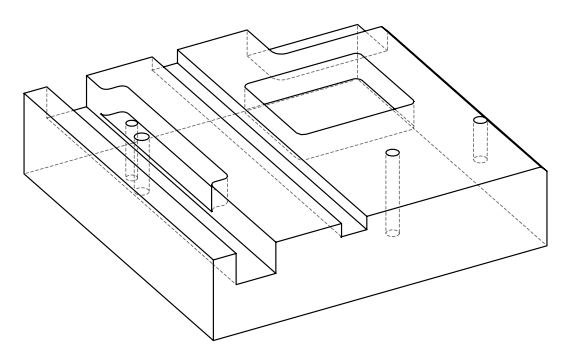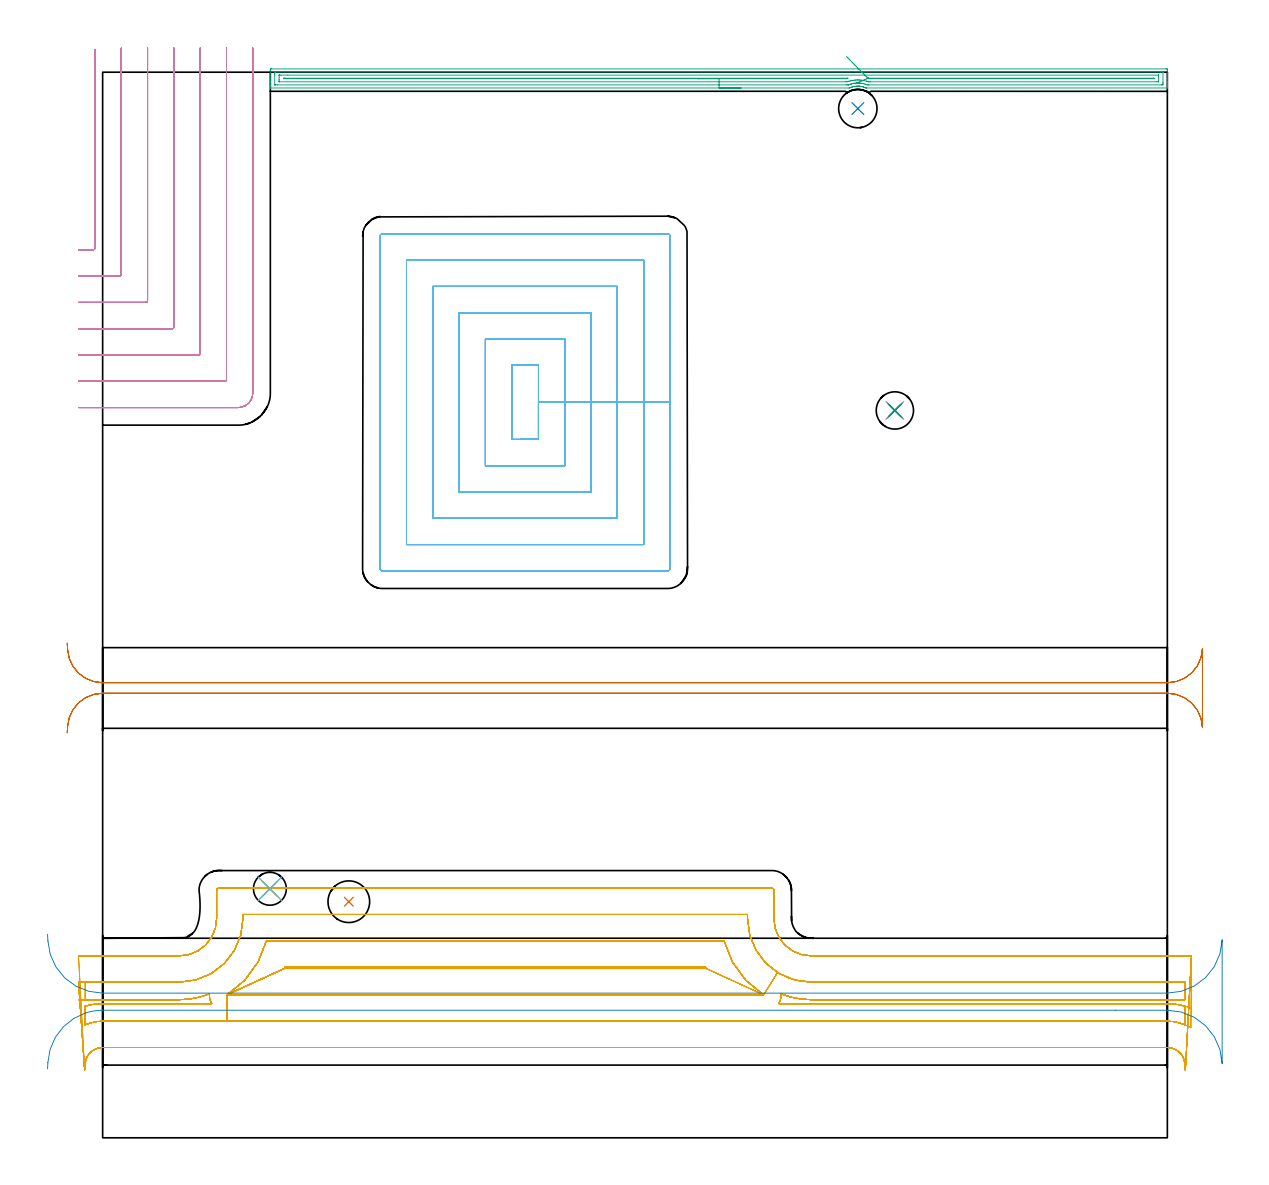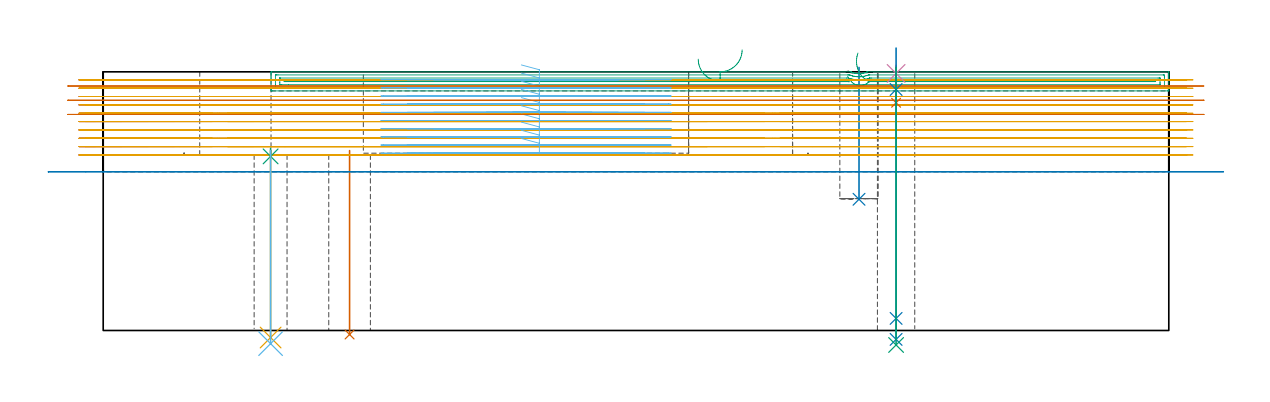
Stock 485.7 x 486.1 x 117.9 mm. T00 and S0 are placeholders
(PLAN: 15 operations, 11 tool changes, 169.9 min)
(1 INDEXABLE_INSERT_DRILL_THROUGH_HOLE_FROM_SOLID | STEP1HOLE_2 | NXT0302_009 | 0.34 min | 33357 mm3)
(2 INDEXABLE_INSERT_DRILL_BLIND_HOLE_FROM_SOLID | STEP1POCKET | NXT0302_006 | 0.24 min | 13892 mm3)
(3 AREA_MILL | FG_CHAMFER_SURFACE | UGT0205_001 | 13.32 min | 15681 mm3)
(4 MILL_CORNER_NOTCH_RECTANGULAR | CORNER_NOTCH_RECTANGULAR | NXT0201_012 | Follow Part, ap 4, ae 75% | 26.12 min | 464855 mm3)
(5 MILL_OPEN_POCKET | POCKET_OPEN | NXT0201_012 | Follow Part, ap 4, ae 75% | 76.51 min | 1369782 mm3)
(6 MILL_RECTANGULAR_POCKET | POCKET_RECTANGULAR_STRAIGHT | NXT0201_012 | Follow Part, ap 4, ae 75% | 42.13 min | 931132 mm3)
(7 MILL_RECTANGULAR_SLOT | SLOT_RECTANGULAR | UGT0201_004 | Follow Part, ap 8, ae 75% | 6.71 min | 346804 mm3)
(8 MILL_RECTANGULAR_SLOT_1 | SLOT_RECTANGULAR_1 | UGT0201_020 | Follow Part, ap 12.5, ae 75% | 2.52 min | 216448 mm3)
(9 SPOT_DRILL | STEP1HOLE | NXT0321_9005460120000 | 0.04 min | 285 mm3)
(10 SPOT_DRILL_1 | STEP1HOLE_1 | NXT0321_9005460120000 | 0.03 min | 119 mm3)
(11 DRILL_THROUGH_HOLE_INTO_CENTER | STEP1HOLE | NXT0301_065 | 0.35 min | 5626 mm3)
(12 DRILL_TO_ENLARGE_THROUGH_HOLE | STEP1HOLE | UGT0301_041 | 0.36 min | 8489 mm3)
(13 DRILL_BLIND_HOLE_INTO_CENTER | STEP1HOLE_1 | NXT0301_065 | 0.07 min | 917 mm3)
(14 GUN_DRILL_THROUGH_HOLE | STEP1HOLE_1 | UGT0307_008 | 0.65 min | 10182 mm3)
(15 DRILL_TO_ENLARGE_THROUGH_HOLE_1 | STEP1HOLE_1 | UGT0301_044 | 0.51 min | 15741 mm3)
(TOOL NXT0302_009 | Index. Insert Drill 19mm [880-D1900L25-05] | D19 PA176 FL95 Z2)
(TOOL NXT0302_006 | Index. Insert Drill 17.5mm [880-D1750L25-05] | D17.5 PA176 FL88 Z2)
(TOOL UGT0205_001 | Chamfer Mill 20 x 3 x 45 deg. | D20 FL50 Z2)
(TOOL NXT0201_012 | ENDMILL 16mm [2P460-1600-NA 1630] | D16 FL38 Z6)
(TOOL UGT0201_004 | End Mill 32 mm | D32 FL53 Z6)
(TOOL UGT0201_020 | End mill 50 mm | D50 FL50 Z4)
(TOOL NXT0321_9005460120000 | NC Spot Drill, 142deg, 12mm, Carbide, Uncoated | D12 PA142 FL30 Z2)
(TOOL NXT0301_065 | Carbide Drill 9.4mm [860.1-0940-075A1-MM 2214] | D9.4 PA140 FL98 Z2)
(TOOL UGT0301_041 | Twist Drill 15 mm | D15 PA118 FL114 Z2)
(TOOL UGT0307_008 | Gun Drill 11 mm | D11 PA130 FL24 Z1)
(TOOL UGT0301_044 | Twist Drill 17 mm | D17 PA118 FL125 Z2)
(OP 1 INDEXABLE_INSERT_DRILL_THROUGH_HOLE_FROM_SOLID)
G17 G21 G94 G90
T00 M6
G54
G17 G0 G90 X112.3 Y107.7 S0 M3
G43 Z127.9 H1
G94 G81 G98 Z-1.832 F250. R82.
G80
M5
M2
(OP 2 INDEXABLE_INSERT_DRILL_BLIND_HOLE_FROM_SOLID)
G17 G21 G94 G90
T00 M6
G54
G17 G0 G90 X344.5 Y469.5 S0 M3
G43 Z127.9 H1
G94 G81 G98 Z59.8 F250. R119.9
G80
M5
M2
(OP 3 AREA_MILL)
G17 G21 G94 G90
T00 M6
G54
G17 G0 G90 X291.224 Y478.9 S1061 M3
G43 Z127.9 H0
G94 G1 X291.185 Z127.028 F250.
X291.072 Z126.163
X290.883 Z125.312
X290.62 Z124.48
X290.287 Z123.674
X289.884 Z122.9
X289.415 Z122.164
X288.884 Z121.472
X288.295 Z120.829
X287.651 Z120.24
X286.959 Z119.708
X286.224 Z119.24
X285.45 Z118.837
X284.644 Z118.503
X283.812 Z118.241
X282.96 Z118.052
X282.095 Z117.938
X281.224 Z117.9
X76.663
X76.51 Y478.902 Z117.888
X76.502 Y479.044 Z117.748
X76.5 Y479.192 Z117.607
Y479.536 Z117.263
Y480.178 Z116.617
Y481.376 Z115.421
Y481.933 Z114.861
Y486.921 Z109.876
X76.503 Y487.2 Z109.597
X76.51 Y487.592 Z109.205
X76.706 Y487.596 Z109.202
X77.109 Y487.6 Z109.2
X485.091
X485.494 Y487.596 Z109.202
X485.69 Y487.592 Z109.205
X485.7 Y487.2 Z109.597
Y481.933 Z114.861
Y481.376 Z115.421
Y481.056 Z115.74
Y480.498 Z116.298
Y480.178 Z116.617
Y479.536 Z117.263
Y479.192 Z117.607
X485.698 Y479.044 Z117.748
X485.69 Y478.902 Z117.888
X485.537 Y478.9 Z117.9
X348.501
X348.265 Y478.904 Z117.889
X348.163 Y478.944 Z117.853
X348.078 Y478.981 Z117.819
X347.718 Y479.129 Z117.67
X347.268 Y479.293 Z117.506
X347.163 Y479.324 Z117.473
X346.823 Y479.427 Z117.372
X346.595 Y479.486 Z117.313
X346.374 Y479.542 Z117.255
X346.27 Y479.565 Z117.231
X346.26 Y479.567 Z117.229
X346.117 Y479.593 Z117.206
X345.97 Y479.618 Z117.18
X345.871 Y479.633 Z117.162
X345.823 Y479.639 Z117.155
X345.48 Y479.686 Z117.11
X345.341 Y479.698 Z117.097
X345.262 Y479.704 Z117.087
X345.154 Y479.712 Z117.077
X345.049 Y479.722 Z117.069
X345.033 Y479.724 Z117.068
X344.931 Y479.728 Z117.066
X344.659 Y479.739 Z117.056
X344.586 Y479.741 Z117.053
X344.387 Y479.738 Z117.056
X344.139 Y479.735 Z117.062
X344.038 Y479.728 Z117.067
X343.939 Y479.723 Z117.076
X343.692 Y479.707 Z117.093
X343.244 Y479.651 Z117.144
X343.145 Y479.634 Z117.159
X342.969 Y479.608 Z117.191
X342.874 Y479.593 Z117.206
X342.798 Y479.58 Z117.218
X342.739 Y479.568 Z117.229
X342.699 Y479.557 Z117.239
X342.32 Y479.467 Z117.333
X342.278 Y479.455 Z117.345
X341.903 Y479.348 Z117.451
X341.806 Y479.314 Z117.484
X341.454 Y479.193 Z117.606
X341.106 Y479.056 Z117.743
X341.009 Y479.018 Z117.782
X340.934 Y478.985 Z117.814
X340.753 Y478.904 Z117.889
X340.467 Y478.9 Z117.9
X281.224
Y480.314 Z116.486
X79.649
X78.895 Y480.315 Z116.485
X78.754 Y480.316 Z116.484
X78.544 Y480.321 Z116.479
X78.509 Y480.33 Z116.47
X78.505 Y480.357 Z116.443
X78.503 Y480.387 Z116.413
X78.5 Y480.566 Z116.234
Y484.955 Z111.845
X78.503 Y485.444 Z111.356
X78.509 Y485.824 Z110.976
X78.528 Y486.179 Z110.621
X78.895 Y486.184 Z110.616
X79.035 Y486.185 Z110.615
X482.551 Y486.186 Z110.614
X483.305 Y486.185 Z110.615
X483.446 Y486.184 Z110.616
X483.656 Y486.179 Z110.621
X483.691 Y486.17 Z110.63
X483.695 Y486.143 Z110.657
X483.697 Y486.114 Z110.686
X483.7 Y485.934 Z110.866
Y481.545 Z115.255
X483.697 Y481.056 Z115.744
X483.691 Y480.676 Z116.124
X483.672 Y480.321 Z116.479
X483.305 Y480.316 Z116.484
X483.165 Y480.315 Z116.485
X349.394
X349.254 Y480.316 Z116.484
X348.88 Y480.321 Z116.479
X348.782 Y480.336 Z116.464
X348.101 Y480.572 Z116.228
X347.609 Y480.721 Z116.079
X346.858 Y480.916 Z115.884
X346.778 Y480.933 Z115.867
X346.716 Y480.944 Z115.856
X346.016 Y481.056 Z115.744
X345.823 Y481.081 Z115.719
X345.795 Y481.084 Z115.716
X345.34 Y481.119 Z115.681
X344.931 Y481.143 Z115.657
X344.839 Y481.146 Z115.654
X344.038 Y481.143 Z115.657
X343.952 Y481.14 Z115.66
X343.561 Y481.112 Z115.688
X343.145 Y481.075 Z115.725
X343.127 Y481.073 Z115.727
X342.978 Y481.056 Z115.744
X342.352 Y480.958 Z115.842
X342.306 Y480.95 Z115.85
X342.253 Y480.938 Z115.862
X341.631 Y480.789 Z116.011
X341.512 Y480.757 Z116.043
X341.36 Y480.713 Z116.087
X340.947 Y480.584 Z116.216
X340.467 Y480.417 Z116.383
X340.288 Y480.354 Z116.446
X340.22 Y480.331 Z116.469
X340.185 Y480.321 Z116.479
X340.139 Y480.319 Z116.481
X339.951 Y480.316 Z116.484
X339.574 Y480.314 Z116.486
X339.436
X281.224
Y481.728 Z115.072
X80.611 Y481.729 Z115.071
X80.556 Y481.731 Z115.069
X80.521 Y481.735 Z115.065
X80.51 Y481.737 Z115.063
X80.508 Y481.757 Z115.043
X80.503 Y481.933 Z114.867
X80.5 Y482.11 Z114.69
Y482.811 Z113.989
Y483.866 Z112.934
X80.502 Y484.567 Z112.233
X80.505 Y484.739 Z112.061
X80.51 Y484.763 Z112.037
X80.526 Y484.766 Z112.034
X80.576 Y484.769 Z112.031
X80.68 Y484.77 Z112.03
X81.365 Y484.772 Z112.028
X84.489
X481.589 Y484.771 Z112.029
X481.644 Y484.769 Z112.031
X481.679 Y484.765 Z112.035
X481.69 Y484.763 Z112.037
X481.692 Y484.744 Z112.056
X481.697 Y484.567 Z112.233
X481.7 Y484.39 Z112.41
Y483.689 Z113.111
Y482.634 Z114.166
X481.698 Y481.933 Z114.867
X481.695 Y481.761 Z115.039
X481.69 Y481.737 Z115.063
X481.674 Y481.734 Z115.066
X481.624 Y481.731 Z115.069
X481.52 Y481.73 Z115.07
X480.835 Y481.728 Z115.072
X350.287 Y481.729 Z115.071
X349.601 Y481.73 Z115.07
X349.394 Y481.733 Z115.067
X349.327 Y481.735 Z115.065
X349.224 Y481.768 Z115.032
X348.706 Y481.933 Z114.867
X348.502 Y481.995 Z114.805
X348.413 Y482.021 Z114.779
X347.609 Y482.223 Z114.577
X347.23 Y482.306 Z114.494
X346.716 Y482.388 Z114.412
X346.173 Y482.467 Z114.333
X345.823 Y482.501 Z114.299
X345.202 Y482.544 Z114.256
X344.931 Y482.556 Z114.244
X344.295 Y482.558 Z114.242
X344.038 Y482.556 Z114.244
X343.437 Y482.524 Z114.276
X343.145 Y482.498 Z114.302
X342.629 Y482.441 Z114.359
X342.253 Y482.384 Z114.416
X341.857 Y482.323 Z114.477
X341.36 Y482.214 Z114.586
X341.13 Y482.16 Z114.64
X340.467 Y481.984 Z114.816
X340.427 Y481.973 Z114.827
X340.298 Y481.933 Z114.867
X339.752 Y481.759 Z115.041
X339.676 Y481.735 Z115.065
X339.574 Y481.734 Z115.066
X338.889 Y481.729 Z115.071
X281.224 Y481.728 Z115.072
Y483.143 Z113.657
X83.021
X82.803 Y483.144 Z113.656
X82.694 Y483.147 Z113.653
X82.51 Y483.155 Z113.645
X82.508 Y483.25 Z113.55
X82.51 Y483.345 Z113.455
X82.694 Y483.353 Z113.447
X82.804 Y483.356 Z113.444
X83.14 Y483.357 Z113.443
X83.359
X339.912
X339.914 Y483.356 Z113.444
X339.574 Y483.253 Z113.547
X339.23 Y483.149 Z113.651
X339.018 Y483.146 Z113.654
X338.682 Y483.143 Z113.657
X281.224
X280.352 Z113.695
X279.487 Z113.809
X278.635 Z113.998
X277.803 Z114.26
X276.997 Z114.594
X276.224 Z114.997
X275.488 Z115.466
X274.796 Z115.997
X274.152 Z116.586
X273.563 Z117.229
X273.032 Z117.922
X272.563 Z118.657
X272.16 Z119.431
X271.827 Z120.237
X271.564 Z121.069
X271.375 Z121.921
X271.262 Z122.786
X271.224 Z123.657
G0 Z127.9
X344.013 Y481.124
Z126.447
G1 X343.748 Y481.009 Z125.623
X343.551 Y480.922 Z124.778
X343.422 Y480.866 Z123.917
X343.362 Y480.84 Z123.047
X343.371 Y480.844 Z122.175
X343.451 Y480.879 Z121.307
X343.599 Y480.943 Z120.449
X343.815 Y481.038 Z119.61
X344.098 Y481.161 Z118.794
X344.444 Y481.312 Z118.007
X344.852 Y481.491 Z117.257
X345.319 Y481.694 Z116.549
X345.84 Y481.922 Z115.887
X346.412 Y482.172 Z115.278
X347.031 Y482.442 Z114.725
X347.691 Y482.73 Z114.234
X348.389 Y483.034 Z113.807
X349.117 Y483.353 Z113.447
X349.12 Y483.354 Z113.446
X349.198 Y483.356 Z113.444
X349.285 Y483.357 Z113.443
X349.394
X479.179
X479.397 Y483.355 Z113.445
X479.506 Y483.352 Z113.448
X479.69 Y483.345 Z113.455
X479.691 Y483.25 Z113.55
X479.69 Y483.155 Z113.645
X479.506 Y483.148 Z113.652
X479.395 Y483.145 Z113.655
X479.06 Y483.143 Z113.657
X478.841
X350.287 Y483.144 Z113.656
X349.946 Y483.146 Z113.654
X349.816 Y483.15 Z113.65
X349.733 Y483.163 Z113.637
X349.288 Y483.296 Z113.504
X349.178 Y483.331 Z113.469
X349.119 Y483.351 Z113.449
X349.117 Y483.353 Z113.447
X348.602 Y483.873 Z112.973
X348.06 Y484.421 Z112.565
X347.495 Y484.993 Z112.225
X346.912 Y485.583 Z111.957
X346.314 Y486.188 Z111.762
X345.706 Y486.802 Z111.642
X345.094 Y487.422 Z111.597
X344.481 Y488.042 Z111.629
X343.872 Y488.657 Z111.737
X343.272 Y489.264 Z111.919
X342.686 Y489.857 Z112.176
X342.118 Y490.432 Z112.503
X341.572 Y490.984 Z112.901
X341.052 Y491.51 Z113.364
X340.563 Y492.005 Z113.89
X340.107 Y492.465 Z114.475
X339.69 Y492.887 Z115.114
X339.313 Y493.269 Z115.802
G0 Z127.9
M5
M2
(OP 4 MILL_CORNER_NOTCH_RECTANGULAR)
G17 G21 G94 G90
T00 M6
G54
G17 G0 G90 X-11. Y405.1 S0 M3
G43 Z128.04 H1
Z114.235
G94 G1 X-8. F250.
X-4.293 F500.
G3 X-3.5 Y405.893 R0.8
G1 Y493.294
Y496.294 F250.
G0 Z128.04
X-11. Y393.1
Z114.235
G1 X-8.
X7.706 F500.
G3 X8.5 Y393.894 R0.8
G1 Y494.1
Y497.1 F250.
G0 Z128.04
X-11. Y381.1
Z114.235
G1 X-8.
X19.706 F500.
G3 X20.5 Y381.894 R0.8
G1 Y494.1
Y497.1 F250.
G0 Z128.04
X-11. Y369.1
Z114.235
G1 X-8.
X31.705 F500.
G3 X32.5 Y369.895 R0.8
G1 Y494.1
Y497.1 F250.
G0 Z128.04
X-11. Y357.1
Z114.235
G1 X-8.
X43.705 F500.
G3 X44.5 Y357.895 R0.8
G1 Y494.1
Y497.1 F250.
G0 Z128.04
X-11. Y345.1
Z114.235
G1 X-8.
X55.705 F500.
G3 X56.5 Y345.895 R0.8
G1 Y494.1
Y497.1 F250.
G0 Z128.04
X-11. Y333.1
Z114.235
G1 X-8.
X61.8 F500.
G3 X68.5 Y339.8 R6.7
G1 Y494.1
Y497.1 F250.
G0 Z128.04
X-11. Y405.1
Z110.432
G1 X-8.
X-4.293 F500.
G3 X-3.5 Y405.893 R0.8
G1 Y493.294
Y496.294 F250.
G0 Z128.04
X-11. Y393.1
Z110.432
G1 X-8.
X7.706 F500.
G3 X8.5 Y393.894 R0.8
G1 Y494.1
Y497.1 F250.
G0 Z128.04
X-11. Y381.1
Z110.432
G1 X-8.
X19.706 F500.
G3 X20.5 Y381.894 R0.8
G1 Y494.1
Y497.1 F250.
G0 Z128.04
X-11. Y369.1
Z110.432
G1 X-8.
X31.705 F500.
G3 X32.5 Y369.895 R0.8
G1 Y494.1
Y497.1 F250.
G0 Z128.04
X-11. Y357.1
Z110.432
G1 X-8.
X43.705 F500.
G3 X44.5 Y357.895 R0.8
G1 Y494.1
Y497.1 F250.
G0 Z128.04
X-11. Y345.1
Z110.432
G1 X-8.
X55.705 F500.
G3 X56.5 Y345.895 R0.8
G1 Y494.1
Y497.1 F250.
G0 Z128.04
X-11. Y333.1
Z110.432
G1 X-8.
X61.8 F500.
G3 X68.5 Y339.8 R6.7
G1 Y494.1
Y497.1 F250.
G0 Z128.04
X-11. Y405.1
Z106.628
G1 X-8.
X-4.293 F500.
G3 X-3.5 Y405.893 R0.8
G1 Y493.294
Y496.294 F250.
G0 Z128.04
X-11. Y393.1
Z106.628
G1 X-8.
X7.706 F500.
G3 X8.5 Y393.894 R0.8
G1 Y494.1
Y497.1 F250.
G0 Z128.04
X-11. Y381.1
Z106.628
G1 X-8.
X19.706 F500.
G3 X20.5 Y381.894 R0.8
G1 Y494.1
Y497.1 F250.
G0 Z128.04
X-11. Y369.1
Z106.628
G1 X-8.
X31.705 F500.
G3 X32.5 Y369.895 R0.8
G1 Y494.1
Y497.1 F250.
G0 Z128.04
X-11. Y357.1
Z106.628
G1 X-8.
X43.705 F500.
G3 X44.5 Y357.895 R0.8
G1 Y494.1
Y497.1 F250.
G0 Z128.04
X-11. Y345.1
Z106.628
G1 X-8.
X55.705 F500.
G3 X56.5 Y345.895 R0.8
G1 Y494.1
Y497.1 F250.
G0 Z128.04
X-11. Y333.1
Z106.628
G1 X-8.
X61.8 F500.
G3 X68.5 Y339.8 R6.7
G1 Y494.1
Y497.1 F250.
G0 Z128.04
X-11. Y405.1
Z102.824
G1 X-8.
X-4.293 F500.
G3 X-3.5 Y405.893 R0.8
G1 Y493.294
Y496.294 F250.
G0 Z128.04
X-11. Y393.1
Z102.824
G1 X-8.
X7.706 F500.
G3 X8.5 Y393.894 R0.8
G1 Y494.1
Y497.1 F250.
G0 Z128.04
X-11. Y381.1
Z102.824
G1 X-8.
X19.706 F500.
G3 X20.5 Y381.894 R0.8
G1 Y494.1
Y497.1 F250.
G0 Z128.04
X-11. Y369.1
Z102.824
G1 X-8.
X31.705 F500.
G3 X32.5 Y369.895 R0.8
G1 Y494.1
Y497.1 F250.
G0 Z128.04
X-11. Y357.1
Z102.824
G1 X-8.
X43.705 F500.
G3 X44.5 Y357.895 R0.8
G1 Y494.1
Y497.1 F250.
G0 Z128.04
X-11. Y345.1
Z102.824
G1 X-8.
X55.705 F500.
G3 X56.5 Y345.895 R0.8
G1 Y494.1
Y497.1 F250.
G0 Z128.04
X-11. Y333.1
Z102.824
G1 X-8.
X61.8 F500.
G3 X68.5 Y339.8 R6.7
G1 Y494.1
Y497.1 F250.
G0 Z128.04
X-11. Y405.1
Z99.02
G1 X-8.
X-4.293 F500.
G3 X-3.5 Y405.893 R0.8
G1 Y493.294
Y496.294 F250.
G0 Z128.04
X-11. Y393.1
Z99.02
G1 X-8.
X7.706 F500.
G3 X8.5 Y393.894 R0.8
G1 Y494.1
Y497.1 F250.
G0 Z128.04
X-11. Y381.1
Z99.02
G1 X-8.
X19.706 F500.
G3 X20.5 Y381.894 R0.8
G1 Y494.1
Y497.1 F250.
G0 Z128.04
X-11. Y369.1
Z99.02
G1 X-8.
X31.705 F500.
G3 X32.5 Y369.895 R0.8
G1 Y494.1
Y497.1 F250.
G0 Z128.04
X-11. Y357.1
Z99.02
G1 X-8.
X43.705 F500.
G3 X44.5 Y357.895 R0.8
G1 Y494.1
Y497.1 F250.
G0 Z128.04
X-11. Y345.1
Z99.02
G1 X-8.
X55.705 F500.
G3 X56.5 Y345.895 R0.8
G1 Y494.1
Y497.1 F250.
G0 Z128.04
X-11. Y333.1
Z99.02
G1 X-8.
X61.8 F500.
G3 X68.5 Y339.8 R6.7
G1 Y494.1
Y497.1 F250.
G0 Z128.04
X-11. Y405.1
Z95.216
G1 X-8.
X-4.293 F500.
G3 X-3.5 Y405.893 R0.8
G1 Y493.294
Y496.294 F250.
G0 Z128.04
X-11. Y393.1
Z95.216
G1 X-8.
X7.706 F500.
G3 X8.5 Y393.894 R0.8
G1 Y494.1
Y497.1 F250.
G0 Z128.04
X-11. Y381.1
Z95.216
G1 X-8.
X19.706 F500.
G3 X20.5 Y381.894 R0.8
G1 Y494.1
Y497.1 F250.
G0 Z128.04
X-11. Y369.1
Z95.216
G1 X-8.
X31.705 F500.
G3 X32.5 Y369.895 R0.8
G1 Y494.1
Y497.1 F250.
G0 Z128.04
X-11. Y357.1
Z95.216
G1 X-8.
X43.705 F500.
G3 X44.5 Y357.895 R0.8
G1 Y494.1
Y497.1 F250.
G0 Z128.04
X-11. Y345.1
Z95.216
G1 X-8.
X55.705 F500.
G3 X56.5 Y345.895 R0.8
G1 Y494.1
Y497.1 F250.
G0 Z128.04
X-11. Y333.1
Z95.216
G1 X-8.
X61.8 F500.
G3 X68.5 Y339.8 R6.7
G1 Y494.1
Y497.1 F250.
G0 Z128.04
X-11. Y405.1
Z91.412
G1 X-8.
X-4.293 F500.
G3 X-3.5 Y405.893 R0.8
G1 Y493.294
Y496.294 F250.
G0 Z128.04
X-11. Y393.1
Z91.412
G1 X-8.
X7.706 F500.
G3 X8.5 Y393.894 R0.8
G1 Y494.1
Y497.1 F250.
G0 Z128.04
X-11. Y381.1
Z91.412
G1 X-8.
X19.706 F500.
G3 X20.5 Y381.894 R0.8
G1 Y494.1
Y497.1 F250.
G0 Z128.04
X-11. Y369.1
Z91.412
G1 X-8.
X31.705 F500.
G3 X32.5 Y369.895 R0.8
G1 Y494.1
Y497.1 F250.
G0 Z128.04
X-11. Y357.1
Z91.412
G1 X-8.
X43.705 F500.
G3 X44.5 Y357.895 R0.8
G1 Y494.1
Y497.1 F250.
G0 Z128.04
X-11. Y345.1
Z91.412
G1 X-8.
X55.705 F500.
G3 X56.5 Y345.895 R0.8
G1 Y494.1
Y497.1 F250.
G0 Z128.04
X-11. Y333.1
Z91.412
G1 X-8.
X61.8 F500.
G3 X68.5 Y339.8 R6.7
G1 Y494.1
Y497.1 F250.
G0 Z128.04
X-11. Y405.1
Z87.608
G1 X-8.
X-4.293 F500.
G3 X-3.5 Y405.893 R0.8
G1 Y493.294
Y496.294 F250.
G0 Z128.04
X-11. Y393.1
Z87.608
G1 X-8.
X7.706 F500.
G3 X8.5 Y393.894 R0.8
G1 Y494.1
Y497.1 F250.
G0 Z128.04
X-11. Y381.1
Z87.608
G1 X-8.
X19.706 F500.
G3 X20.5 Y381.894 R0.8
G1 Y494.1
Y497.1 F250.
G0 Z128.04
X-11. Y369.1
Z87.608
G1 X-8.
X31.705 F500.
G3 X32.5 Y369.895 R0.8
G1 Y494.1
Y497.1 F250.
G0 Z128.04
X-11. Y357.1
Z87.608
G1 X-8.
X43.705 F500.
G3 X44.5 Y357.895 R0.8
G1 Y494.1
Y497.1 F250.
G0 Z128.04
X-11. Y345.1
Z87.608
G1 X-8.
X55.705 F500.
G3 X56.5 Y345.895 R0.8
G1 Y494.1
Y497.1 F250.
G0 Z128.04
X-11. Y333.1
Z87.608
G1 X-8.
X61.8 F500.
G3 X68.5 Y339.8 R6.7
G1 Y494.1
Y497.1 F250.
G0 Z128.04
X-11. Y405.1
Z83.804
G1 X-8.
X-4.293 F500.
G3 X-3.5 Y405.893 R0.8
G1 Y493.294
Y496.294 F250.
G0 Z128.04
X-11. Y393.1
Z83.804
G1 X-8.
X7.706 F500.
G3 X8.5 Y393.894 R0.8
G1 Y494.1
Y497.1 F250.
G0 Z128.04
X-11. Y381.1
Z83.804
G1 X-8.
X19.706 F500.
G3 X20.5 Y381.894 R0.8
G1 Y494.1
Y497.1 F250.
G0 Z128.04
X-11. Y369.1
Z83.804
G1 X-8.
X31.705 F500.
G3 X32.5 Y369.895 R0.8
G1 Y494.1
Y497.1 F250.
G0 Z128.04
X-11. Y357.1
Z83.804
G1 X-8.
X43.705 F500.
G3 X44.5 Y357.895 R0.8
G1 Y494.1
Y497.1 F250.
G0 Z128.04
X-11. Y345.1
Z83.804
G1 X-8.
X55.705 F500.
G3 X56.5 Y345.895 R0.8
G1 Y494.1
Y497.1 F250.
G0 Z128.04
X-11. Y333.1
Z83.804
G1 X-8.
X61.8 F500.
G3 X68.5 Y339.8 R6.7
G1 Y494.1
Y497.1 F250.
G0 Z128.04
X-11. Y405.1
Z80.
G1 X-8.
X-4.293 F500.
G3 X-3.5 Y405.893 R0.8
G1 Y493.294
Y496.294 F250.
G0 Z128.04
X-11. Y393.1
Z80.
G1 X-8.
X7.706 F500.
G3 X8.5 Y393.894 R0.8
G1 Y494.1
Y497.1 F250.
G0 Z128.04
X-11. Y381.1
Z80.
G1 X-8.
X19.706 F500.
G3 X20.5 Y381.894 R0.8
G1 Y494.1
Y497.1 F250.
G0 Z128.04
X-11. Y369.1
Z80.
G1 X-8.
X31.705 F500.
G3 X32.5 Y369.895 R0.8
G1 Y494.1
Y497.1 F250.
G0 Z128.04
X-11. Y357.1
Z80.
G1 X-8.
X43.705 F500.
G3 X44.5 Y357.895 R0.8
G1 Y494.1
Y497.1 F250.
G0 Z128.04
X-11. Y345.1
Z80.
G1 X-8.
X55.705 F500.
G3 X56.5 Y345.895 R0.8
G1 Y494.1
Y497.1 F250.
G0 Z128.04
X-11. Y333.1
Z80.
G1 X-8.
X61.8 F500.
G3 X68.5 Y339.8 R6.7
G1 Y494.1
Y497.1 F250.
G0 Z128.04
M5
M2
(OP 5 MILL_OPEN_POCKET)
G17 G21 G94 G90
T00 M6
G54
G17 G0 G90 X-11. Y63. S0 M3
G43 Z128.04 H1
Z114.235
G94 G1 X-8. F250.
X35. F500.
G3 X48.69 Y65.626 R37.
X49.75 Y61.2 R8.
G1 X0.
G3 X-8. Y60.033 R28.
G1 Y51.53
G2 X0. Y53.2 R20.
G1 X56.679
Y65.2
X82.845 Y77.2
X275.355
G2 X275.027 Y77.9 R53.
G1 X83.173
G2 X82.845 Y77.2 R53.
G1 X56.679 Y65.2
X301.521
G2 X283.463 Y89.9 R41.
G1 X74.737
G2 X56.679 Y65.2 R41.
G1 Y53.2
X485.7
G2 X493.7 Y51.53 R20.
G1 Y60.033
G3 X485.7 Y61.2 R28.
G1 X308.45
G3 X309.51 Y65.626 R8.
X323.2 Y63. R37.
G1 X493.7
Y71.
X323.2
G2 X294.2 Y100. R29.
G1 Y101.9
X64.
Y100.
G2 X35. Y71. R29.
G1 X-8.
X-11. F250.
X-8.23 Y30.903
X-7.97 Y33.892
G2 X0. Y41.2 R8. F500.
G1 X485.7
G2 X493.67 Y33.892 R8.
G1 X493.93 Y30.903 F250.
X496.7 Y83.
X493.7
X323.2 F500.
G2 X306.2 Y100. R17.
G1 Y112.9
G3 X305.2 Y113.9 R1.
G1 X53.
G3 X52. Y112.9 R1.
G1 Y100.
G2 X35. Y83. R17.
G1 X-8.
X-11. F250.
G0 Y63. Z110.432
G1 X-8.
X35. F500.
G3 X48.69 Y65.626 R37.
X49.75 Y61.2 R8.
G1 X0.
G3 X-8. Y60.033 R28.
G1 Y51.53
G2 X0. Y53.2 R20.
G1 X56.679
Y65.2
X82.845 Y77.2
X275.355
G2 X275.027 Y77.9 R53.
G1 X83.173
G2 X82.845 Y77.2 R53.
G1 X56.679 Y65.2
X301.521
G2 X283.463 Y89.9 R41.
G1 X74.737
G2 X56.679 Y65.2 R41.
G1 Y53.2
X485.7
G2 X493.7 Y51.53 R20.
G1 Y60.033
G3 X485.7 Y61.2 R28.
G1 X308.45
G3 X309.51 Y65.626 R8.
X323.2 Y63. R37.
G1 X493.7
Y71.
X323.2
G2 X294.2 Y100. R29.
G1 Y101.9
X64.
Y100.
G2 X35. Y71. R29.
G1 X-8.
X-11. F250.
X-8.23 Y30.903
X-7.97 Y33.892
G2 X0. Y41.2 R8. F500.
G1 X485.7
G2 X493.67 Y33.892 R8.
G1 X493.93 Y30.903 F250.
X496.7 Y83.
X493.7
X323.2 F500.
G2 X306.2 Y100. R17.
G1 Y112.9
G3 X305.2 Y113.9 R1.
G1 X53.
G3 X52. Y112.9 R1.
G1 Y100.
G2 X35. Y83. R17.
G1 X-8.
X-11. F250.
G0 Z128.04
X496.575 Y59.176
Z106.628
G1 X493.7 Y60.033
G3 X485.7 Y61.2 R28. F500.
G1 X308.45
G3 X309.51 Y65.626 R8.
X323.2 Y63. R37.
G1 X493.7
Y71.
X323.2
G2 X307.866 Y75.385 R29.
G1 X301.521 Y65.2
X275.355 Y77.2
G2 X275.027 Y77.9 R53.
G1 X83.173
G2 X82.845 Y77.2 R53.
G1 X275.355
X301.521 Y65.2
G2 X283.463 Y89.9 R41.
G1 X74.737
G2 X56.679 Y65.2 R41.
G1 X301.521
X307.866 Y75.385
G2 X294.2 Y100. R29.
G1 Y101.9
X64.
Y100.
G2 X35. Y71. R29.
G1 X-8.
Y63.
X35.
G3 X48.69 Y65.626 R37.
X49.75 Y61.2 R8.
G1 X0.
G3 X-8. Y60.033 R28.
G1 Y51.53
G2 X0. Y53.2 R20.
G1 X485.7
G2 X493.7 Y51.53 R20.
G1 X496.45 Y50.33 F250.
X496.7 Y83.
X493.7
X323.2 F500.
G2 X306.2 Y100. R17.
G1 Y112.9
G3 X305.2 Y113.9 R1.
G1 X53.
G3 X52. Y112.9 R1.
G1 Y100.
G2 X35. Y83. R17.
G1 X-8.
X-11. F250.
X-8.23 Y30.903
X-7.97 Y33.892
G2 X0. Y41.2 R8. F500.
G1 X485.7
G2 X493.69 Y33.6 R8.
G1 X493.84 Y30.603 F250.
G0 X496.575 Y59.176 Z102.824
G1 X493.7 Y60.033
G3 X485.7 Y61.2 R28. F500.
G1 X308.45
G3 X309.51 Y65.626 R8.
X323.2 Y63. R37.
G1 X493.7
Y71.
X323.2
G2 X307.866 Y75.385 R29.
G1 X301.521 Y65.2
X275.355 Y77.2
G2 X275.027 Y77.9 R53.
G1 X83.173
G2 X82.845 Y77.2 R53.
G1 X275.355
X301.521 Y65.2
G2 X283.463 Y89.9 R41.
G1 X74.737
G2 X56.679 Y65.2 R41.
G1 X301.521
X307.866 Y75.385
G2 X294.2 Y100. R29.
G1 Y101.9
X64.
Y100.
G2 X35. Y71. R29.
G1 X-8.
Y63.
X35.
G3 X48.69 Y65.626 R37.
X49.75 Y61.2 R8.
G1 X0.
G3 X-8. Y60.033 R28.
G1 Y51.53
G2 X0. Y53.2 R20.
G1 X485.7
G2 X493.7 Y51.53 R20.
G1 X496.45 Y50.33 F250.
X496.7 Y83.
X493.7
X323.2 F500.
G2 X306.2 Y100. R17.
G1 Y112.9
G3 X305.2 Y113.9 R1.
G1 X53.
G3 X52. Y112.9 R1.
G1 Y100.
G2 X35. Y83. R17.
G1 X-8.
X-11. F250.
X-8.23 Y30.903
X-7.97 Y33.892
G2 X0. Y41.2 R8. F500.
G1 X485.7
G2 X493.69 Y33.6 R8.
G1 X493.84 Y30.603 F250.
G0 Z128.04
X-11. Y63.
Z99.02
G1 X-8.
X35. F500.
G3 X48.69 Y65.626 R37.
X49.75 Y61.2 R8.
G1 X0.
G3 X-8. Y60.033 R28.
G1 Y51.53
G2 X0. Y53.2 R20.
G1 X56.679
Y65.2
X82.845 Y77.2
X275.355
G2 X275.027 Y77.9 R53.
G1 X83.173
G2 X82.845 Y77.2 R53.
G1 X56.679 Y65.2
X301.521
G2 X283.463 Y89.9 R41.
G1 X74.737
G2 X56.679 Y65.2 R41.
G1 Y53.2
X485.7
G2 X493.7 Y51.53 R20.
G1 Y60.033
G3 X485.7 Y61.2 R28.
G1 X308.45
G3 X309.51 Y65.626 R8.
X323.2 Y63. R37.
G1 X493.7
Y71.
X323.2
G2 X294.2 Y100. R29.
G1 Y101.9
X64.
Y100.
G2 X35. Y71. R29.
G1 X-8.
X-11. F250.
X-8.23 Y30.903
X-7.97 Y33.892
G2 X0. Y41.2 R8. F500.
G1 X485.7
G2 X493.67 Y33.892 R8.
G1 X493.93 Y30.903 F250.
X496.7 Y83.
X493.7
X323.2 F500.
G2 X306.2 Y100. R17.
G1 Y112.9
G3 X305.2 Y113.9 R1.
G1 X53.
G3 X52. Y112.9 R1.
G1 Y100.
G2 X35. Y83. R17.
G1 X-8.
X-11. F250.
G0 Y63. Z95.216
G1 X-8.
X35. F500.
G3 X48.69 Y65.626 R37.
X49.75 Y61.2 R8.
G1 X0.
G3 X-8. Y60.033 R28.
G1 Y51.53
G2 X0. Y53.2 R20.
G1 X56.679
Y65.2
X82.845 Y77.2
X275.355
G2 X275.027 Y77.9 R53.
G1 X83.173
G2 X82.845 Y77.2 R53.
G1 X56.679 Y65.2
X301.521
G2 X283.463 Y89.9 R41.
G1 X74.737
G2 X56.679 Y65.2 R41.
G1 Y53.2
X485.7
G2 X493.7 Y51.53 R20.
G1 Y60.033
G3 X485.7 Y61.2 R28.
G1 X308.45
G3 X309.51 Y65.626 R8.
X323.2 Y63. R37.
G1 X493.7
Y71.
X323.2
G2 X294.2 Y100. R29.
G1 Y101.9
X64.
Y100.
G2 X35. Y71. R29.
G1 X-8.
X-11. F250.
X-8.23 Y30.903
X-7.97 Y33.892
G2 X0. Y41.2 R8. F500.
G1 X485.7
G2 X493.67 Y33.892 R8.
G1 X493.93 Y30.903 F250.
X496.7 Y83.
X493.7
X323.2 F500.
G2 X306.2 Y100. R17.
G1 Y112.9
G3 X305.2 Y113.9 R1.
G1 X53.
G3 X52. Y112.9 R1.
G1 Y100.
G2 X35. Y83. R17.
G1 X-8.
X-11. F250.
G0 Y63. Z91.412
G1 X-8.
X35. F500.
G3 X48.69 Y65.626 R37.
X49.75 Y61.2 R8.
G1 X0.
G3 X-8. Y60.033 R28.
G1 Y51.53
G2 X0. Y53.2 R20.
G1 X56.679
Y65.2
X82.845 Y77.2
X275.355
G2 X275.027 Y77.9 R53.
G1 X83.173
G2 X82.845 Y77.2 R53.
G1 X56.679 Y65.2
X301.521
G2 X283.463 Y89.9 R41.
G1 X74.737
G2 X56.679 Y65.2 R41.
G1 Y53.2
X485.7
G2 X493.7 Y51.53 R20.
G1 Y60.033
G3 X485.7 Y61.2 R28.
G1 X308.45
G3 X309.51 Y65.626 R8.
X323.2 Y63. R37.
G1 X493.7
Y71.
X323.2
G2 X294.2 Y100. R29.
G1 Y101.9
X64.
Y100.
G2 X35. Y71. R29.
G1 X-8.
X-11. F250.
X-8.23 Y30.903
X-7.97 Y33.892
G2 X0. Y41.2 R8. F500.
G1 X485.7
G2 X493.67 Y33.892 R8.
G1 X493.93 Y30.903 F250.
X496.7 Y83.
X493.7
X323.2 F500.
G2 X306.2 Y100. R17.
G1 Y112.9
G3 X305.2 Y113.9 R1.
G1 X53.
G3 X52. Y112.9 R1.
G1 Y100.
G2 X35. Y83. R17.
G1 X-8.
X-11. F250.
G0 Y63. Z87.608
G1 X-8.
X35. F500.
G3 X48.69 Y65.626 R37.
X49.75 Y61.2 R8.
G1 X0.
G3 X-8. Y60.033 R28.
G1 Y51.53
G2 X0. Y53.2 R20.
G1 X56.679
Y65.2
X82.845 Y77.2
X275.355
G2 X275.027 Y77.9 R53.
G1 X83.173
G2 X82.845 Y77.2 R53.
G1 X56.679 Y65.2
X301.521
G2 X283.463 Y89.9 R41.
G1 X74.737
G2 X56.679 Y65.2 R41.
G1 Y53.2
X485.7
G2 X493.7 Y51.53 R20.
G1 Y60.033
G3 X485.7 Y61.2 R28.
G1 X308.45
G3 X309.51 Y65.626 R8.
X323.2 Y63. R37.
G1 X493.7
Y71.
X323.2
G2 X294.2 Y100. R29.
G1 Y101.9
X64.
Y100.
G2 X35. Y71. R29.
G1 X-8.
X-11. F250.
X-8.23 Y30.903
X-7.97 Y33.892
G2 X0. Y41.2 R8. F500.
G1 X485.7
G2 X493.67 Y33.892 R8.
G1 X493.93 Y30.903 F250.
X496.7 Y83.
X493.7
X323.2 F500.
G2 X306.2 Y100. R17.
G1 Y112.9
G3 X305.2 Y113.9 R1.
G1 X53.
G3 X52. Y112.9 R1.
G1 Y100.
G2 X35. Y83. R17.
G1 X-8.
X-11. F250.
G0 Y63. Z83.804
G1 X-8.
X35. F500.
G3 X48.69 Y65.626 R37.
X49.75 Y61.2 R8.
G1 X0.
G3 X-8. Y60.033 R28.
G1 Y51.53
G2 X0. Y53.2 R20.
G1 X56.679
Y65.2
X82.845 Y77.2
X275.355
G2 X275.027 Y77.9 R53.
G1 X83.173
G2 X82.845 Y77.2 R53.
G1 X56.679 Y65.2
X301.521
G2 X283.463 Y89.9 R41.
G1 X74.737
G2 X56.679 Y65.2 R41.
G1 Y53.2
X485.7
G2 X493.7 Y51.53 R20.
G1 Y60.033
G3 X485.7 Y61.2 R28.
G1 X308.45
G3 X309.51 Y65.626 R8.
X323.2 Y63. R37.
G1 X493.7
Y71.
X323.2
G2 X294.2 Y100. R29.
G1 Y101.9
X64.
Y100.
G2 X35. Y71. R29.
G1 X-8.
X-11. F250.
X-8.23 Y30.903
X-7.97 Y33.892
G2 X0. Y41.2 R8. F500.
G1 X485.7
G2 X493.67 Y33.892 R8.
G1 X493.93 Y30.903 F250.
X496.7 Y83.
X493.7
X323.2 F500.
G2 X306.2 Y100. R17.
G1 Y112.9
G3 X305.2 Y113.9 R1.
G1 X53.
G3 X52. Y112.9 R1.
G1 Y100.
G2 X35. Y83. R17.
G1 X-8.
X-11. F250.
G0 Y63. Z80.
G1 X-8.
X35. F500.
G3 X48.69 Y65.626 R37.
X49.75 Y61.2 R8.
G1 X0.
G3 X-8. Y60.033 R28.
G1 Y51.53
G2 X0. Y53.2 R20.
G1 X56.679
Y65.2
X82.845 Y77.2
X275.355
G2 X275.027 Y77.9 R53.
G1 X83.173
G2 X82.845 Y77.2 R53.
G1 X56.679 Y65.2
X301.521
G2 X283.463 Y89.9 R41.
G1 X74.737
G2 X56.679 Y65.2 R41.
G1 Y53.2
X485.7
G2 X493.7 Y51.53 R20.
G1 Y60.033
G3 X485.7 Y61.2 R28.
G1 X308.45
G3 X309.51 Y65.626 R8.
X323.2 Y63. R37.
G1 X493.7
Y71.
X323.2
G2 X294.2 Y100. R29.
G1 Y101.9
X64.
Y100.
G2 X35. Y71. R29.
G1 X-8.
X-11. F250.
X-8.23 Y30.903
X-7.97 Y33.892
G2 X0. Y41.2 R8. F500.
G1 X485.7
G2 X493.67 Y33.892 R8.
G1 X493.93 Y30.903 F250.
X496.7 Y83.
X493.7
X323.2 F500.
G2 X306.2 Y100. R17.
G1 Y112.9
G3 X305.2 Y113.9 R1.
G1 X53.
G3 X52. Y112.9 R1.
G1 Y100.
G2 X35. Y83. R17.
G1 X-8.
X-11. F250.
G0 Z128.04
M5
M2
(OP 6 MILL_RECTANGULAR_POCKET)
G17 G21 G94 G90
T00 M6
G54
G17 G0 G90 X190.606 Y318.6 S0 M3
G43 Z128.04 H1
Z121.039
G94 G1 X198.8 Z118.844 F250.
Y335.5 Z114.315
Y352.4 F500.
X186.6
Y318.6
X198.8
Y335.5
X210.8
Y364.4
X174.6
Y306.6
X210.8
Y335.5
X222.8
Y376.4
X162.6
Y294.6
X222.8
Y335.5
X234.8
Y388.4
X150.6
Y282.6
X234.8
Y335.5
X246.8
Y400.4
X138.6
Y270.6
X246.8
Y335.5
X258.8
Y411.3
G3 X257.7 Y412.4 R1.1
G1 X127.7
G3 X126.6 Y411.3 R1.1
G1 Y259.7
G3 X127.7 Y258.6 R1.1
G1 X257.7
G3 X258.8 Y259.7 R1.1
G1 Y335.5
Y336.5
G0 X190.606 Y318.6 Z117.315
G1 X198.8 Z115.12 F250.
Y335.5 Z110.592
Y352.4 F500.
X186.6
Y318.6
X198.8
Y335.5
X210.8
Y364.4
X174.6
Y306.6
X210.8
Y335.5
X222.8
Y376.4
X162.6
Y294.6
X222.8
Y335.5
X234.8
Y388.4
X150.6
Y282.6
X234.8
Y335.5
X246.8
Y400.4
X138.6
Y270.6
X246.8
Y335.5
X258.8
Y411.3
G3 X257.7 Y412.4 R1.1
G1 X127.7
G3 X126.6 Y411.3 R1.1
G1 Y259.7
G3 X127.7 Y258.6 R1.1
G1 X257.7
G3 X258.8 Y259.7 R1.1
G1 Y335.5
Y336.5
G0 X190.606 Y318.6 Z113.592
G1 X198.8 Z111.396 F250.
Y335.5 Z106.868
Y352.4 F500.
X186.6
Y318.6
X198.8
Y335.5
X210.8
Y364.4
X174.6
Y306.6
X210.8
Y335.5
X222.8
Y376.4
X162.6
Y294.6
X222.8
Y335.5
X234.8
Y388.4
X150.6
Y282.6
X234.8
Y335.5
X246.8
Y400.4
X138.6
Y270.6
X246.8
Y335.5
X258.8
Y411.3
G3 X257.7 Y412.4 R1.1
G1 X127.7
G3 X126.6 Y411.3 R1.1
G1 Y259.7
G3 X127.7 Y258.6 R1.1
G1 X257.7
G3 X258.8 Y259.7 R1.1
G1 Y335.5
Y336.5
G0 X190.606 Y318.6 Z109.868
G1 X198.8 Z107.672 F250.
Y335.5 Z103.144
Y352.4 F500.
X186.6
Y318.6
X198.8
Y335.5
X210.8
Y364.4
X174.6
Y306.6
X210.8
Y335.5
X222.8
Y376.4
X162.6
Y294.6
X222.8
Y335.5
X234.8
Y388.4
X150.6
Y282.6
X234.8
Y335.5
X246.8
Y400.4
X138.6
Y270.6
X246.8
Y335.5
X258.8
Y411.3
G3 X257.7 Y412.4 R1.1
G1 X127.7
G3 X126.6 Y411.3 R1.1
G1 Y259.7
G3 X127.7 Y258.6 R1.1
G1 X257.7
G3 X258.8 Y259.7 R1.1
G1 Y335.5
Y336.5
G0 X190.606 Y318.6 Z106.144
G1 X198.8 Z103.948 F250.
Y335.5 Z99.42
Y352.4 F500.
X186.6
Y318.6
X198.8
Y335.5
X210.8
Y364.4
X174.6
Y306.6
X210.8
Y335.5
X222.8
Y376.4
X162.6
Y294.6
X222.8
Y335.5
X234.8
Y388.4
X150.6
Y282.6
X234.8
Y335.5
X246.8
Y400.4
X138.6
Y270.6
X246.8
Y335.5
X258.8
Y411.3
G3 X257.7 Y412.4 R1.1
G1 X127.7
G3 X126.6 Y411.3 R1.1
G1 Y259.7
G3 X127.7 Y258.6 R1.1
G1 X257.7
G3 X258.8 Y259.7 R1.1
G1 Y335.5
Y336.5
G0 X190.606 Y318.6 Z102.42
G1 X198.8 Z100.224 F250.
Y335.5 Z95.696
Y352.4 F500.
X186.6
Y318.6
X198.8
Y335.5
X210.8
Y364.4
X174.6
Y306.6
X210.8
Y335.5
X222.8
Y376.4
X162.6
Y294.6
X222.8
Y335.5
X234.8
Y388.4
X150.6
Y282.6
X234.8
Y335.5
X246.8
Y400.4
X138.6
Y270.6
X246.8
Y335.5
X258.8
Y411.3
G3 X257.7 Y412.4 R1.1
G1 X127.7
G3 X126.6 Y411.3 R1.1
G1 Y259.7
G3 X127.7 Y258.6 R1.1
G1 X257.7
G3 X258.8 Y259.7 R1.1
G1 Y335.5
Y336.5
G0 X190.606 Y318.6 Z98.696
G1 X198.8 Z96.5 F250.
Y335.5 Z91.972
Y352.4 F500.
X186.6
Y318.6
X198.8
Y335.5
X210.8
Y364.4
X174.6
Y306.6
X210.8
Y335.5
X222.8
Y376.4
X162.6
Y294.6
X222.8
Y335.5
X234.8
Y388.4
X150.6
Y282.6
X234.8
Y335.5
X246.8
Y400.4
X138.6
Y270.6
X246.8
Y335.5
X258.8
Y411.3
G3 X257.7 Y412.4 R1.1
G1 X127.7
G3 X126.6 Y411.3 R1.1
G1 Y259.7
G3 X127.7 Y258.6 R1.1
G1 X257.7
G3 X258.8 Y259.7 R1.1
G1 Y335.5
Y336.5
G0 X190.606 Y318.6 Z94.972
G1 X198.8 Z92.776 F250.
Y335.5 Z88.248
Y352.4 F500.
X186.6
Y318.6
X198.8
Y335.5
X210.8
Y364.4
X174.6
Y306.6
X210.8
Y335.5
X222.8
Y376.4
X162.6
Y294.6
X222.8
Y335.5
X234.8
Y388.4
X150.6
Y282.6
X234.8
Y335.5
X246.8
Y400.4
X138.6
Y270.6
X246.8
Y335.5
X258.8
Y411.3
G3 X257.7 Y412.4 R1.1
G1 X127.7
G3 X126.6 Y411.3 R1.1
G1 Y259.7
G3 X127.7 Y258.6 R1.1
G1 X257.7
G3 X258.8 Y259.7 R1.1
G1 Y335.5
Y336.5
G0 X190.606 Y318.6 Z91.248
G1 X198.8 Z89.052 F250.
Y335.5 Z84.524
Y352.4 F500.
X186.6
Y318.6
X198.8
Y335.5
X210.8
Y364.4
X174.6
Y306.6
X210.8
Y335.5
X222.8
Y376.4
X162.6
Y294.6
X222.8
Y335.5
X234.8
Y388.4
X150.6
Y282.6
X234.8
Y335.5
X246.8
Y400.4
X138.6
Y270.6
X246.8
Y335.5
X258.8
Y411.3
G3 X257.7 Y412.4 R1.1
G1 X127.7
G3 X126.6 Y411.3 R1.1
G1 Y259.7
G3 X127.7 Y258.6 R1.1
G1 X257.7
G3 X258.8 Y259.7 R1.1
G1 Y335.5
Y336.5
G0 X190.606 Y318.6 Z87.524
G1 X198.8 Z85.328 F250.
Y335.5 Z80.8
Y352.4 F500.
X186.6
Y318.6
X198.8
Y335.5
X210.8
Y364.4
X174.6
Y306.6
X210.8
Y335.5
X222.8
Y376.4
X162.6
Y294.6
X222.8
Y335.5
X234.8
Y388.4
X150.6
Y282.6
X234.8
Y335.5
X246.8
Y400.4
X138.6
Y270.6
X246.8
Y335.5
X258.8
Y411.3
G3 X257.7 Y412.4 R1.1
G1 X127.7
G3 X126.6 Y411.3 R1.1
G1 Y259.7
G3 X127.7 Y258.6 R1.1
G1 X257.7
G3 X258.8 Y259.7 R1.1
G1 Y335.5
Y336.5
G0 Z128.04
M5
M2
(OP 7 MILL_RECTANGULAR_SLOT)
G17 G21 G94 G90
T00 M6
G54
G17 G0 G90 X-16.154 Y184.785 S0 M3
G43 Z128.04 H0
Z111.433
G94 G1 X-15.97 Y187.779 F250.
G2 X0. Y202.8 R16. F500.
G1 X485.7
G2 X501.69 Y187.366 R16.
G1 Y223.034
G2 X485.7 Y207.6 R16.
G1 X0.
G2 X-15.97 Y222.621 R16.
G1 X-16.154 Y225.615 F250.
G0 Y184.785 Z104.967
G1 X-15.97 Y187.779
G2 X0. Y202.8 R16. F500.
G1 X485.7
G2 X501.69 Y187.366 R16.
G1 X501.7
Y223.034
X501.69
G2 X485.7 Y207.6 R16.
G1 X0.
G2 X-15.97 Y222.621 R16.
G1 X-16.154 Y225.615 F250.
G0 Y184.785 Z98.5
G1 X-15.97 Y187.779
G2 X0. Y202.8 R16. F500.
G1 X485.7
G2 X501.69 Y187.366 R16.
G1 X501.7
Y223.034
X501.69
G2 X485.7 Y207.6 R16.
G1 X0.
G2 X-15.97 Y222.621 R16.
G1 X-16.154 Y225.615 F250.
G0 Z128.04
M5
M2
(OP 8 MILL_RECTANGULAR_SLOT_1)
G17 G21 G94 G90
T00 M6
G54
G17 G0 G90 X-25.117 Y31.428 S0 M3
G43 Z128.04 H0
Z72.3
G94 G1 X-24.97 Y34.424 F250.
G2 X-7.907 Y56.917 R25. F500.
X0. Y58.2 R25. F443.
G1 X461.955
X485.7 F500.
G2 X510.69 Y33.907 R25.
G1 Y90.293
G2 X485.7 Y66. R25.
G1 X0.
G2 X-24.97 Y89.776 R25.
G1 X-25.117 Y92.772 F250.
G0 Z128.04
M5
M2
(OP 9 SPOT_DRILL)
G17 G21 G94 G90
T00 M6
G54
G17 G0 G90 X76.3 Y113.6 S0 M3
G43 Z127.9 H0
G94 G81 G98 Z79.354 F250. R83.
G80
M5
M2
(OP 10 SPOT_DRILL_1)
G17 G21 G94 G90
T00 M6
G54
G17 G0 G90 X361.4 Y331.8 S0 M3
G43 Z127.9 H0
G94 G81 G98 Z117.168 F250. R120.9
G80
M5
M2
(OP 11 DRILL_THROUGH_HOLE_INTO_CENTER)
G17 G21 G94 G90
T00 M6
G54
G17 G0 G90 X76.3 Y113.6 S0 M3
G43 Z127.9 H1
G94 G73 G98 Z-3.211 F250. Q9.246 R82.
G80
M5
M2
(OP 12 DRILL_TO_ENLARGE_THROUGH_HOLE)
G17 G21 G94 G90
T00 M6
G54
G17 G0 G90 X76.3 Y113.6 S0 M3
G43 Z127.9 H0
G94 G73 G98 Z-6.006 F250. Q14.334 R82.
G80
M5
M2
(OP 13 DRILL_BLIND_HOLE_INTO_CENTER)
G17 G21 G94 G90
T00 M6
G54
G17 G0 G90 X361.4 Y331.8 S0 M3
G43 Z127.9 H1
G94 G81 G98 Z103.8 F250. R119.9
G80
M5
M2
(OP 14 GUN_DRILL_THROUGH_HOLE)
G17 G21 G94 G90
T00 M6
G54
G17 G0 G90 X361.4 Y331.8 M8
G43 Z128.738 H0
S716 M3
G94 G1 Z109.835 F125. M26
G4 X.084
Z5.5 F250.
G4 X.084
Z-4.065 F125.
G4 X.084
M5
M9
G0 Z128.738
M2
(OP 15 DRILL_TO_ENLARGE_THROUGH_HOLE_1)
G17 G21 G94 G90
T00 M6
G54
G17 G0 G90 X361.4 Y331.8 S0 M3
G43 Z127.9 H0
G94 G73 G98 Z-6.607 F250. Q15.563 R119.9
G80
M5
M2
